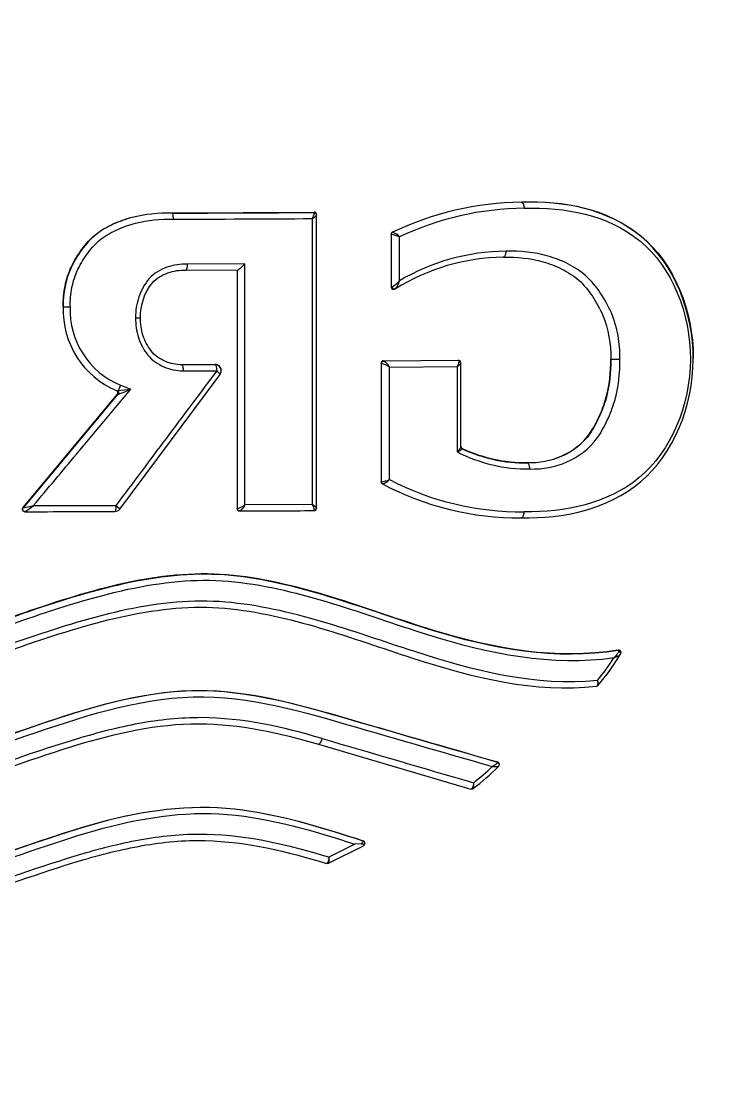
# Model space of a CAD drawing. Header units: centimetres. Extents: x -1797 to 2001, y -8788 to 1856.
# Drawn here: x -885.142 to -884.569, y -5473.964 to -5473.094 of the extents above; entities that cross this region are included whole.
import ezdxf

# ---------------------------------------------------------------- set-up
doc = ezdxf.new("R2010")
doc.units = ezdxf.units.CM
doc.header["$LTSCALE"] = 100
doc.header["$MEASUREMENT"] = 0
doc.linetypes.add('HIDDEN', pattern=[0.375, 0.25, -0.125])
doc.layers.add('HIDDEN -03', color=8, linetype='HIDDEN')
doc.layers.add('ID_Furniture-Fixed_01', color=141, linetype='Continuous')
doc.styles.add('ISO', font='isocp2.shx', dxfattribs={"width": 0.8})
doc.dimstyles.new('DIM DET', dxfattribs={"dimtxt": 0.05, "dimasz": 0.025, "dimexe": 0.025, "dimexo": 0.025, "dimgap": 0.025, "dimtad": 1, "dimzin": 0, "dimdsep": 46, "dimtxsty": 'ISO', "dimblk": 'ARCHTICK', "dimcen": 0.1, "dimdle": 0.025, "dimclrd": 15, "dimclre": 15, "dimclrt": 2, "dimadec": 0, "dimazin": 0, "dimtfac": 1, "dimtmove": 2, "dimatfit": 0, "dimldrblk": 'ARCHTICK', "dimfxl": 0.17, "dimtzin": 1, "dimarcsym": 0})

# ---------------------------------------------------------------- blocks, each defined once
blk = doc.blocks.new('_ARCHTICK')
at = {"color": 0, "linetype": 'ByBlock', "const_width": 0.15}
blk.add_lwpolyline([(-0.5, -0.5), (0.5, 0.5)], dxfattribs=at)

msp = doc.modelspace()

# ---------------------------------------------------------------- linework, layer by layer
at = {"layer": 'ID_Furniture-Fixed_01'}
for p, q in [((-884.73072, -5473.24348), (-884.73072, -5473.24319)), ((-884.73072, -5473.24348), (-884.73071, -5473.24348)), ((-884.73071, -5473.24348), (-884.73072, -5473.24348)), ((-885.0184, -5473.2522), (-884.90139, -5473.25163)), ((-885.0184, -5473.25247), (-885.0184, -5473.2522)), ((-885.0184, -5473.25247), (-885.0184, -5473.25247)), ((-885.0184, -5473.25247), (-885.0184, -5473.25247)), ((-884.90284, -5473.25691), (-884.90284, -5473.49235)), ((-884.90139, -5473.25163), (-884.90139, -5473.2519)), ((-884.90139, -5473.2519), (-884.90121, -5473.25215)), ((-884.89939, -5473.2539), (-884.89939, -5473.25361)), ((-884.89939, -5473.25405), (-884.89939, -5473.2539)), ((-884.89939, -5473.49519), (-884.89939, -5473.25405)), ((-884.8379, -5473.2698), (-884.8379, -5473.27004)), ((-884.8379, -5473.27004), (-884.83777, -5473.27002)), ((-884.8379, -5473.27004), (-884.8379, -5473.3134)), ((-884.83676, -5473.26824), (-884.83676, -5473.26798)), ((-884.83668, -5473.26821), (-884.83676, -5473.26824)), ((-884.83108, -5473.30807), (-884.83108, -5473.27194)), ((-885.00676, -5473.29934), (-884.9644, -5473.29915)), ((-884.95822, -5473.29412), (-885.00555, -5473.29433)), ((-884.96455, -5473.29913), (-884.96455, -5473.49565)), ((-884.95822, -5473.49264), (-884.95822, -5473.29412)), ((-884.83717, -5473.31315), (-884.8379, -5473.3134)), ((-885.1079, -5473.32962), (-885.1079, -5473.32937)), ((-885.01018, -5473.37713), (-884.98273, -5473.37701)), ((-885.01018, -5473.3774), (-885.01018, -5473.37713)), ((-884.98273, -5473.37728), (-885.01018, -5473.3774)), ((-885.01017, -5473.3774), (-885.01018, -5473.3774)), ((-885.01018, -5473.3774), (-885.01017, -5473.3774)), ((-884.98273, -5473.37701), (-884.98273, -5473.37728)), ((-884.84615, -5473.376), (-884.84615, -5473.37625)), ((-884.84615, -5473.37625), (-884.84615, -5473.47361)), ((-884.84615, -5473.37625), (-884.84578, -5473.37627)), ((-884.84415, -5473.37399), (-884.78262, -5473.37354)), ((-884.84415, -5473.37425), (-884.84415, -5473.37399)), ((-884.84393, -5473.37427), (-884.84415, -5473.37425)), ((-884.78262, -5473.37383), (-884.84393, -5473.37427)), ((-884.83935, -5473.37924), (-884.78362, -5473.37884)), ((-884.78362, -5473.37884), (-884.78362, -5473.44904)), ((-884.78262, -5473.37354), (-884.78262, -5473.37383)), ((-884.78062, -5473.37583), (-884.78062, -5473.37553)), ((-884.78062, -5473.37608), (-884.78062, -5473.37583)), ((-884.78062, -5473.44486), (-884.78062, -5473.37608)), ((-884.58923, -5473.37169), (-884.58923, -5473.37207)), ((-884.58923, -5473.37207), (-884.58923, -5473.37209)), ((-884.58923, -5473.37209), (-884.58923, -5473.3721)), ((-885.06135, -5473.49607), (-884.97872, -5473.38527)), ((-885.00916, -5473.38239), (-884.98149, -5473.38227)), ((-884.97773, -5473.38199), (-884.97773, -5473.38228)), ((-884.83935, -5473.4718), (-884.83935, -5473.37924)), ((-885.14091, -5473.49473), (-885.06324, -5473.40145)), ((-885.06324, -5473.40171), (-885.14091, -5473.49499)), ((-885.06324, -5473.40145), (-885.06324, -5473.40171)), ((-885.06324, -5473.40171), (-885.06324, -5473.40172)), ((-884.77961, -5473.44654), (-884.77948, -5473.44645)), ((-884.77948, -5473.44645), (-884.77948, -5473.44614)), ((-884.72589, -5473.4581), (-884.72589, -5473.45781)), ((-884.72587, -5473.45811), (-884.72589, -5473.4581)), ((-884.84607, -5473.47364), (-884.84615, -5473.47361)), ((-885.14138, -5473.49627), (-885.14138, -5473.49601)), ((-885.14091, -5473.49499), (-885.14091, -5473.49473)), ((-885.14089, -5473.49499), (-885.14091, -5473.49499)), ((-884.9644, -5473.49566), (-884.96455, -5473.49565)), ((-884.90284, -5473.49235), (-884.95822, -5473.49264)), ((-884.90119, -5473.49709), (-884.90139, -5473.49734)), ((-884.89939, -5473.49534), (-884.89939, -5473.49519)), ((-884.73072, -5473.50333), (-884.73071, -5473.50333)), ((-884.65105, -5473.61215), (-884.65105, -5473.61244)), ((-884.64874, -5473.6141), (-884.64874, -5473.61442)), ((-884.89783, -5473.68976), (-884.77225, -5473.72658)), ((-884.75045, -5473.70431), (-884.75045, -5473.70461)), ((-884.75045, -5473.70461), (-884.75036, -5473.70471)), ((-884.74901, -5473.70621), (-884.74901, -5473.70653)), ((-884.86087, -5473.76926), (-884.86087, -5473.76955)), ((-884.88946, -5473.78771), (-884.86062, -5473.77324)), ((-884.86767, -5473.77202), (-884.88911, -5473.78274)), ((-884.86248, -5473.77162), (-884.86767, -5473.77202)), ((-884.85951, -5473.77115), (-884.85951, -5473.77145)), ((-884.89078, -5473.78782), (-884.89105, -5473.78787))]:
    msp.add_line(p, q, dxfattribs=at)
for centre, radius, start, end in [((-884.72851, -5473.4923), 0.24883, 90.5086, 115.76607), ((-885.26911, -5409.26395), 63.98901, 270.224487, 270.3292564), ((-885.26927, -5408.65763), 64.60033, 270.2234285, 270.3250023), ((-884.91016, -5473.25174), 0.00896, 324.7758, 357.40294), ((-884.9075, -5473.24779), 0.01024, 297.0437, 322.30841), ((-884.90138, -5473.25361), 0.00199, 359.93147, 90.39372), ((-884.90139, -5473.2539), 0.002, 0, 90), ((-884.72632, -5473.49396), 0.24549, 90.50074, 115.26033), ((-884.83589, -5473.2698), 0.00202, 115.78242, 179.92414), ((-884.8359, -5473.27004), 0.002, 115.47043, 180), ((-884.84054, -5473.29228), 0.02243, 65.0534, 82.90547), ((-884.83953, -5473.27858), 0.01075, 38.14425, 74.61882), ((-884.74389, -5473.45898), 0.1702, 90.58292, 122.12685), ((-884.7419, -5473.45962), 0.17584, 90.53472, 120.47245), ((-884.84854, -5473.29333), 0.02285, 299.84385, 319.82715), ((-884.84543, -5473.30523), 0.01463, 318.90933, 348.81136), ((-884.83603, -5473.31347), 0.00186, 177.6633, 235.62608), ((-885.03572, -5473.33213), 0.07222, 178.00851, 246.94908), ((-885.035, -5473.33206), 0.06719, 177.90308, 247.57733), ((-884.98271, -5473.38199), 0.00498, 0.08644, 90.2384), ((-884.98273, -5473.38228), 0.005, 0.00782, 90), ((-884.84413, -5473.376), 0.00202, 90.46444, 179.93056), ((-884.84415, -5473.37625), 0.002, 90, 180), ((-884.85082, -5473.39559), 0.01997, 54.96336, 75.39769), ((-884.849, -5473.38353), 0.01056, 23.96248, 61.28542), ((-884.7826, -5473.37552), 0.00198, 359.91062, 90.52641), ((-884.78262, -5473.37583), 0.002, 0, 90), ((-884.98273, -5473.38228), 0.005, 323.29908, 0), ((-884.91349, -5473.01757), 0.40433, 248.66009, 249.94079), ((-885.0641, -5473.38903), 0.00956, 270.61661, 277.28033), ((-885.06477, -5473.40017), 0.002, 320.09078, 0.05735), ((-885.06477, -5473.40042), 0.002, 320.14323, 359.99583), ((-885.0646, -5473.40031), 0.0018, 5.10297, 29.29482), ((-885.12909, -5472.72409), 0.67766, 275.60613, 276.51739), ((-885.06463, -5473.40049), 0.00263, 338.86071, 48.87124), ((-885.06477, -5473.40042), 0.002, 359.99583, 7.94336), ((-885.1226, -5473.23885), 0.17346, 290.38821, 293.95314), ((-884.77864, -5473.44435), 0.00198, 179.90767, 244.84574), ((-884.77862, -5473.44464), 0.002, 180, 244.51059), ((-884.72705, -5473.33427), 0.12355, 244.89237, 270.54071), ((-884.72707, -5473.33453), 0.12358, 244.90681, 270.5478), ((-884.72483, -5473.33318), 0.12992, 243.09387, 270.47339), ((-884.84868, -5473.45099), 0.0228, 276.57607, 294.14111), ((-884.84763, -5473.46503), 0.01069, 283.97802, 320.72443), ((-884.73051, -5473.26186), 0.23648, 242.59548, 270.49618), ((-884.73267, -5473.26336), 0.23998, 242.07756, 270.46471), ((-885.13938, -5473.49601), 0.002, 140.08254, 180.00516), ((-885.13938, -5473.49627), 0.002, 140.1575, 180.0074), ((-885.13938, -5473.49627), 0.002, 180.0074, 201.93232), ((-885.17435, -5473.30813), 0.18983, 280.15215, 282.78819), ((-885.17058, -5473.44712), 0.05992, 301.39232, 309.66284), ((-885.28273, -5405.80097), 67.69745, 270.1213378, 270.1839789), ((-885.28306, -5405.14416), 68.34926, 270.1263518, 270.1832583), ((-885.06536, -5473.49308), 0.005, 270.1841, 323.27314), ((-884.97131, -5473.47369), 0.02303, 287.47099, 304.64442), ((-884.96253, -5473.49564), 0.00202, 221.90751, 268.06039), ((-884.96923, -5473.48765), 0.01209, 304.04306, 335.58975), ((-885.26627, -5410.07876), 63.41963, 270.2744734, 270.3296439), ((-884.90739, -5473.50138), 0.0101, 37.71859, 63.2607), ((-884.91009, -5473.49754), 0.00891, 2.84832, 35.5783), ((-884.90139, -5473.49534), 0.002, 270, 0), ((-884.65072, -5473.6141), 0.00198, 0.08432, 99.65188), ((-884.65074, -5473.61442), 0.002, 0.0105, 98.94354), ((-884.80334, -5473.5223), 0.17738, 319.64887, 327.20353), ((-884.80592, -5473.52257), 0.18234, 319.4328, 329.2256), ((-864.32764, -5403.51765), 73.1195, 253.6632912, 253.7650044), ((-884.87971, -5473.58093), 0.18183, 307.00061, 315.67826), ((-884.87768, -5473.58037), 0.17728, 307.31607, 313.95655), ((-884.75291, -5473.52041), 0.18759, 269.4745, 271.00509), ((-884.751, -5473.70622), 0.00199, 0.14982, 73.69568), ((-884.8615, -5473.77115), 0.002, 0.17519, 71.54069), ((-884.86151, -5473.77145), 0.002, 0.00083, 71.45657), ((-884.86151, -5473.77145), 0.002, 346.07199, 0.00083)]:
    msp.add_arc(centre, radius, start, end, dxfattribs=at)
at = {"layer": 'ID_Furniture-Fixed_01', "extrusion": (0, 0, -1)}
for centre, major_axis, ratio, start_param, end_param in [((-884.90139, -5473.25405), (0.002, 0), 0.954753, 4.804571, 6.283185), ((-884.83582, -5473.27002), (-0.00075, 0.00186), 0.969044, 5.084431, 6.219314), ((-884.83546, -5473.31315), (-0.00102, 0.00172), 0.814228, 3.116063, 5.163589), ((-885.1029, -5473.32963), (-0.005, 0.00001), 0.005308, 0.000028, 1.721845), ((-885.04925, -5473.33854), (0.005, 0.00001), 0.004257, 4.907815, 6.283162), ((-884.98273, -5473.38228), (-0.00002, 0.005), 0.248223, 0.018017, 1.570134), ((-884.84393, -5473.37627), (-0.00009, -0.002), 0.927078, 1.531426, 3.09502), ((-884.78262, -5473.37608), (0.002, 0), 0.92796, 4.867484, 6.283185), ((-884.652, -5473.37268), (0.005, -0.00001), 0.002307, 3.141565, 5.23132), ((-884.98273, -5473.38228), (-0.00401, 0.00299), 0.152789, 1.770065, 3.152171), ((-885.06155, -5473.39419), (-0.00187, -0.00464), 0.169944, 4.641895, 5.837775), ((-885.06477, -5473.40043), (-0.00129, -0.00153), 0.998611, 2.830478, 3.147387), ((-885.06477, -5473.40043), (-0.00129, -0.00153), 0.998611, 3.147387, 4.709911), ((-884.77862, -5473.44486), (0.002, 0), 0.967509, 2.088502, 3.141593), ((-884.8441, -5473.47364), (0.00107, 0.00169), 0.977594, 3.068498, 4.158213), ((-885.06536, -5473.49308), (-0.00002, 0.005), 0.181035, 1.569585, 3.159339), ((-885.06536, -5473.49308), (-0.00401, 0.00299), 0.110849, 1.715321, 3.152112), ((-884.96246, -5473.49567), (0.00014, 0.002), 0.968652, 3.071281, 4.646857), ((-884.90139, -5473.49519), (-0.002, 0), 0.954676, 3.141593, 4.609234), ((-884.65098, -5473.61484), (-0.00173, 0.001), 0.890001, 1.195064, 3.161264), ((-884.66892, -5473.63985), (-0.00148, 0.00134), 0.889642, 3.116619, 3.768957), ((-884.89639, -5473.68497), (0.00141, 0.0048), 0.304894, 1.479536, 3.159141), ((-884.75104, -5473.70657), (-0.00152, 0.0013), 0.985684, 1.222954, 3.214272), ((-884.77147, -5473.72454), (-0.00115, 0.00164), 0.899853, 3.109515, 3.947122), ((-884.89035, -5473.78592), (-0.00081, 0.00183), 0.941587, 3.095141, 3.812193)]:
    msp.add_ellipse(centre, major_axis=major_axis, ratio=ratio, start_param=start_param, end_param=end_param, dxfattribs=at)
at = {"layer": 'ID_Furniture-Fixed_01'}
for points, knots in [([(-884.73072, -5473.24319), (-884.69545, -5473.24201), (-884.66018, -5473.24843), (-884.60489, -5473.29378), (-884.58922, -5473.33262), (-884.58923, -5473.37174)], [0, 0, 0, 0, 0.501489, 0.501489, 1, 1, 1, 1]), ([(-884.73072, -5473.50333), (-884.69575, -5473.5039), (-884.65983, -5473.4964), (-884.60545, -5473.45095), (-884.58945, -5473.41176), (-884.58902, -5473.33396), (-884.6046, -5473.29456), (-884.65981, -5473.24887), (-884.69577, -5473.24233), (-884.73072, -5473.24348)], [0, 0, 0, 0, 0.25, 0.25, 0.5, 0.5, 0.75, 0.75, 1, 1, 1, 1]), ([(-884.73071, -5473.24348), (-884.73047, -5473.24349), (-884.73021, -5473.2436), (-884.72998, -5473.24379), (-884.72975, -5473.24398), (-884.72952, -5473.24427), (-884.72933, -5473.24463), (-884.72913, -5473.24498), (-884.72896, -5473.24542), (-884.72882, -5473.2459), (-884.72868, -5473.24639), (-884.72858, -5473.24695), (-884.72852, -5473.24752), (-884.72849, -5473.24783), (-884.72847, -5473.24815), (-884.72846, -5473.24847)], [0, 0, 0, 0, 0.217017, 0.217017, 0.217017, 0.434033, 0.434033, 0.434033, 0.651055, 0.651055, 0.651055, 0.876443, 0.876443, 0.876443, 1, 1, 1, 1]), ([(-884.72846, -5473.24847), (-884.69442, -5473.24735), (-884.65999, -5473.25351), (-884.60659, -5473.2969), (-884.59132, -5473.33517), (-884.59178, -5473.41065), (-884.60748, -5473.44865), (-884.66008, -5473.49179), (-884.69453, -5473.49887), (-884.72846, -5473.49833)], [0, 0, 0, 0, 0.25, 0.25, 0.5, 0.5, 0.75, 0.75, 1, 1, 1, 1]), ([(-885.1079, -5473.32937), (-885.10789, -5473.32369), (-885.10743, -5473.31808), (-885.10528, -5473.30706), (-885.10352, -5473.30157), (-885.09874, -5473.29141), (-885.09572, -5473.2867), (-885.08911, -5473.2776), (-885.08538, -5473.27338), (-885.07672, -5473.26645), (-885.07178, -5473.26365), (-885.06172, -5473.25906), (-885.05651, -5473.25725), (-885.04044, -5473.25305), (-885.02942, -5473.25199), (-885.0184, -5473.2522)], [0, 0, 0, 0, 0.125, 0.125, 0.25, 0.25, 0.375, 0.375, 0.5, 0.5, 0.625, 0.625, 0.75, 0.75, 1, 1, 1, 1]), ([(-885.0184, -5473.25247), (-885.02936, -5473.25226), (-885.04043, -5473.25331), (-885.05654, -5473.25752), (-885.06175, -5473.25933), (-885.07181, -5473.26393), (-885.07675, -5473.26674), (-885.08542, -5473.27367), (-885.08913, -5473.27789), (-885.09574, -5473.28698), (-885.09875, -5473.29169), (-885.10591, -5473.3069), (-885.10788, -5473.31841), (-885.1079, -5473.32962)], [0, 0, 0, 0, 0.25, 0.25, 0.375, 0.375, 0.5, 0.5, 0.625, 0.625, 0.75, 0.75, 1, 1, 1, 1]), ([(-885.0184, -5473.25247), (-885.01827, -5473.25248), (-885.01815, -5473.25259), (-885.01804, -5473.25279), (-885.01793, -5473.25298), (-885.01782, -5473.25327), (-885.01773, -5473.25363), (-885.01764, -5473.25399), (-885.01756, -5473.25443), (-885.0175, -5473.25491), (-885.01744, -5473.2554), (-885.0174, -5473.25595), (-885.01738, -5473.25652), (-885.01736, -5473.25683), (-885.01736, -5473.25714), (-885.01736, -5473.25746)], [0, 0, 0, 0, 0.217965, 0.217965, 0.217965, 0.43593, 0.43593, 0.43593, 0.653902, 0.653902, 0.653902, 0.876946, 0.876946, 0.876946, 1, 1, 1, 1]), ([(-885.10215, -5473.3296), (-885.10214, -5473.32425), (-885.10171, -5473.31895), (-885.09966, -5473.30854), (-885.09799, -5473.30337), (-885.09343, -5473.29384), (-885.09055, -5473.28941), (-885.08427, -5473.28086), (-885.08075, -5473.27692), (-885.07248, -5473.2705), (-885.06778, -5473.26793), (-885.05826, -5473.26371), (-885.05333, -5473.26205), (-885.0381, -5473.25821), (-885.02776, -5473.25726), (-885.01736, -5473.25746)], [0, 0, 0, 0, 0.125, 0.125, 0.25, 0.25, 0.375, 0.375, 0.5, 0.5, 0.625, 0.625, 0.75, 0.75, 1, 1, 1, 1]), ([(-884.74354, -5473.28379), (-884.74354, -5473.2841), (-884.74355, -5473.28442), (-884.74357, -5473.28473), (-884.74361, -5473.28534), (-884.7437, -5473.28594), (-884.74383, -5473.28647), (-884.74395, -5473.28694), (-884.74411, -5473.28737), (-884.74429, -5473.28771), (-884.74447, -5473.28806), (-884.74468, -5473.28834), (-884.74491, -5473.28852), (-884.74513, -5473.2887), (-884.74537, -5473.2888), (-884.74561, -5473.28879)], [0, 0, 0, 0, 0.121109, 0.121109, 0.121109, 0.358901, 0.358901, 0.358901, 0.572605, 0.572605, 0.572605, 0.786302, 0.786302, 0.786302, 1, 1, 1, 1]), ([(-884.74561, -5473.28879), (-884.73445, -5473.28841), (-884.72343, -5473.2895), (-884.70749, -5473.294), (-884.70235, -5473.29595), (-884.69247, -5473.30091), (-884.68764, -5473.30392), (-884.67919, -5473.31139), (-884.67554, -5473.31596), (-884.66902, -5473.32587), (-884.66604, -5473.33102), (-884.65896, -5473.34771), (-884.65702, -5473.36032), (-884.657, -5473.37268)], [0, 0, 0, 0, 0.25, 0.25, 0.375, 0.375, 0.5, 0.5, 0.625, 0.625, 0.75, 0.75, 1, 1, 1, 1]), ([(-884.64952, -5473.37268), (-884.64953, -5473.36609), (-884.65002, -5473.35957), (-884.65228, -5473.34682), (-884.65412, -5473.34049), (-884.65911, -5473.32877), (-884.66225, -5473.32334), (-884.66916, -5473.3129), (-884.67304, -5473.30806), (-884.68203, -5473.30008), (-884.68715, -5473.29683), (-884.69764, -5473.29152), (-884.7031, -5473.28942), (-884.72001, -5473.28458), (-884.73172, -5473.28339), (-884.74354, -5473.28379)], [0, 0, 0, 0, 0.125, 0.125, 0.25, 0.25, 0.375, 0.375, 0.5, 0.5, 0.625, 0.625, 0.75, 0.75, 1, 1, 1, 1]), ([(-885.00555, -5473.29433), (-885.01132, -5473.2942), (-885.01709, -5473.29501), (-885.0279, -5473.29889), (-885.03308, -5473.30194), (-885.03892, -5473.30849), (-885.04048, -5473.31093), (-885.04335, -5473.31597), (-885.04463, -5473.31863), (-885.04754, -5473.3269), (-885.04827, -5473.33264), (-885.04828, -5473.33852)], [0, 0, 0, 0, 0.25, 0.25, 0.5, 0.5, 0.625, 0.625, 0.75, 0.75, 1, 1, 1, 1]), ([(-885.04425, -5473.33853), (-885.04424, -5473.32828), (-885.04122, -5473.31771), (-885.0311, -5473.30598), (-885.0265, -5473.3033), (-885.01695, -5473.29991), (-885.01173, -5473.29922), (-885.00676, -5473.29934)], [0, 0, 0, 0, 0.5, 0.5, 0.75, 0.75, 1, 1, 1, 1]), ([(-885.00676, -5473.29934), (-885.00663, -5473.29935), (-885.0065, -5473.29926), (-885.00638, -5473.29908), (-885.00626, -5473.29891), (-885.00614, -5473.29864), (-885.00603, -5473.29829), (-885.00593, -5473.29795), (-885.00583, -5473.29753), (-885.00576, -5473.29706), (-885.00569, -5473.29659), (-885.00563, -5473.29606), (-885.0056, -5473.29552), (-885.00559, -5473.29542), (-885.00558, -5473.29531), (-885.00558, -5473.29521), (-885.00556, -5473.29492), (-885.00555, -5473.29462), (-885.00555, -5473.29433)], [0, 0, 0, 0, 0.212212, 0.212212, 0.212212, 0.424423, 0.424423, 0.424423, 0.636643, 0.636643, 0.636643, 0.848881, 0.848881, 0.848881, 0.888389, 0.888389, 0.888389, 1, 1, 1, 1]), ([(-884.9644, -5473.29915), (-884.96429, -5473.29916), (-884.96412, -5473.2991), (-884.96391, -5473.299), (-884.9637, -5473.2989), (-884.96345, -5473.29874), (-884.96318, -5473.29855), (-884.9628, -5473.29829), (-884.96237, -5473.29796), (-884.96194, -5473.29761), (-884.96134, -5473.29711), (-884.96071, -5473.29655), (-884.96009, -5473.29597), (-884.95949, -5473.2954), (-884.95888, -5473.29481), (-884.95832, -5473.29422), (-884.95828, -5473.29419), (-884.95825, -5473.29415), (-884.95822, -5473.29412)], [0, 0, 0, 0, 0.136655, 0.136655, 0.136655, 0.27226, 0.27226, 0.27226, 0.461848, 0.461848, 0.461848, 0.726052, 0.726052, 0.726052, 0.985287, 0.985287, 0.985287, 1, 1, 1, 1]), ([(-884.83443, -5473.31486), (-884.83451, -5473.31491), (-884.83469, -5473.31502), (-884.83484, -5473.3151), (-884.83497, -5473.31517), (-884.83511, -5473.31524), (-884.83536, -5473.31533), (-884.83579, -5473.31542), (-884.83638, -5473.31537), (-884.83688, -5473.3152), (-884.83706, -5473.31502), (-884.83708, -5473.315)], [0, 0, 0, 0, 0.126728, 0.302766, 0.372262, 0.418653, 0.483819, 0.603631, 0.774763, 0.983033, 1, 1, 1, 1]), ([(-885.04828, -5473.33852), (-885.04827, -5473.34408), (-885.04761, -5473.34957), (-885.04416, -5473.36005), (-885.04154, -5473.36499), (-885.03471, -5473.37358), (-885.03002, -5473.3768), (-885.01996, -5473.38109), (-885.01461, -5473.38217), (-885.00916, -5473.38239)], [0, 0, 0, 0, 0.25, 0.25, 0.5, 0.5, 0.75, 0.75, 1, 1, 1, 1]), ([(-885.01018, -5473.3774), (-885.01497, -5473.3772), (-885.01967, -5473.37625), (-885.02852, -5473.37246), (-885.03264, -5473.3696), (-885.03849, -5473.3619), (-885.04078, -5473.3575), (-885.0437, -5473.34823), (-885.04425, -5473.34348), (-885.04425, -5473.33853)], [0, 0, 0, 0, 0.25, 0.25, 0.5, 0.5, 0.75, 0.75, 1, 1, 1, 1]), ([(-885.01017, -5473.3774), (-885.01005, -5473.37741), (-885.00992, -5473.37753), (-885.00981, -5473.37772), (-885.00969, -5473.37792), (-885.00959, -5473.37822), (-885.0095, -5473.37858), (-885.00941, -5473.37894), (-885.00933, -5473.37938), (-885.00927, -5473.37986), (-885.00922, -5473.38034), (-885.00918, -5473.38088), (-885.00917, -5473.38143), (-885.00916, -5473.38152), (-885.00916, -5473.38162), (-885.00916, -5473.38171), (-885.00916, -5473.38193), (-885.00916, -5473.38216), (-885.00916, -5473.38239)], [0, 0, 0, 0, 0.218736, 0.218736, 0.218736, 0.43747, 0.43747, 0.43747, 0.65623, 0.65623, 0.65623, 0.87504, 0.87504, 0.87504, 0.911476, 0.911476, 0.911476, 1, 1, 1, 1]), ([(-884.78231, -5473.37425), (-884.78223, -5473.37447), (-884.78221, -5473.37478), (-884.78225, -5473.37514), (-884.78229, -5473.37557), (-884.78243, -5473.37609), (-884.78262, -5473.37664), (-884.78276, -5473.37704), (-884.78293, -5473.37746), (-884.78313, -5473.37789), (-884.78322, -5473.37806), (-884.7833, -5473.37824), (-884.78339, -5473.37841), (-884.78344, -5473.37851), (-884.7835, -5473.37862), (-884.78355, -5473.37872), (-884.78357, -5473.37876), (-884.7836, -5473.3788), (-884.78362, -5473.37884)], [0, 0, 0, 0, 0.268142, 0.268142, 0.268142, 0.593028, 0.593028, 0.593028, 0.82822, 0.82822, 0.82822, 0.921803, 0.921803, 0.921803, 0.977789, 0.977789, 0.977789, 1, 1, 1, 1]), ([(-884.78362, -5473.37884), (-884.78358, -5473.37882), (-884.78354, -5473.37879), (-884.78351, -5473.37877), (-884.78341, -5473.37871), (-884.78332, -5473.37864), (-884.78323, -5473.37858), (-884.78308, -5473.37848), (-884.78293, -5473.37837), (-884.78278, -5473.37827), (-884.78243, -5473.37801), (-884.7821, -5473.37776), (-884.78181, -5473.37752), (-884.78141, -5473.37719), (-884.78109, -5473.37688), (-884.78088, -5473.37662), (-884.78071, -5473.3764), (-884.78062, -5473.37622), (-884.78062, -5473.37608)], [0, 0, 0, 0, 0.022221, 0.022221, 0.022221, 0.078315, 0.078315, 0.078315, 0.171963, 0.171963, 0.171963, 0.406946, 0.406946, 0.406946, 0.731842, 0.731842, 0.731842, 1, 1, 1, 1]), ([(-884.72589, -5473.45781), (-884.71607, -5473.45805), (-884.70635, -5473.45634), (-884.68844, -5473.44835), (-884.68015, -5473.4422), (-884.67128, -5473.42938), (-884.66885, -5473.42461), (-884.66441, -5473.41502), (-884.66251, -5473.41007), (-884.65813, -5473.39452), (-884.65701, -5473.38344), (-884.657, -5473.37243)], [0, 0, 0, 0, 0.25, 0.25, 0.5, 0.5, 0.625, 0.625, 0.75, 0.75, 1, 1, 1, 1]), ([(-884.657, -5473.37268), (-884.65701, -5473.38354), (-884.65808, -5473.39451), (-884.66244, -5473.41014), (-884.6644, -5473.41525), (-884.66889, -5473.42495), (-884.6713, -5473.42969), (-884.68032, -5473.44266), (-884.68857, -5473.44869), (-884.70632, -5473.4566), (-884.71606, -5473.45834), (-884.72587, -5473.45811)], [0, 0, 0, 0, 0.25, 0.25, 0.375, 0.375, 0.5, 0.5, 0.75, 0.75, 1, 1, 1, 1]), ([(-884.72375, -5473.4631), (-884.71324, -5473.46334), (-884.70277, -5473.46148), (-884.68367, -5473.45305), (-884.67479, -5473.44662), (-884.66498, -5473.43297), (-884.66237, -5473.42796), (-884.65755, -5473.41771), (-884.65544, -5473.41232), (-884.65071, -5473.39578), (-884.64953, -5473.38435), (-884.64952, -5473.37268)], [0, 0, 0, 0, 0.25, 0.25, 0.5, 0.5, 0.625, 0.625, 0.75, 0.75, 1, 1, 1, 1]), ([(-884.98149, -5473.38227), (-884.99527, -5473.40069), (-885.00908, -5473.41914), (-885.02291, -5473.43761), (-885.03674, -5473.45607), (-885.05059, -5473.47456), (-885.06445, -5473.49307)], [0, 0, 0, 0, 0.500114, 0.500114, 0.500114, 1, 1, 1, 1]), ([(-885.13233, -5473.49325), (-885.12049, -5473.4791), (-885.10866, -5473.46495), (-885.09685, -5473.45082), (-885.08194, -5473.43298), (-885.06704, -5473.41516), (-885.05218, -5473.39737)], [0, 0, 0, 0, 0.442074, 0.442074, 0.442074, 1, 1, 1, 1]), ([(-885.06324, -5473.40172), (-885.06324, -5473.40174), (-885.06318, -5473.40174), (-885.06308, -5473.40172), (-885.06305, -5473.40171), (-885.06302, -5473.40171), (-885.06298, -5473.4017), (-885.06281, -5473.40165), (-885.06256, -5473.40158), (-885.06229, -5473.40148), (-885.06225, -5473.40147), (-885.06221, -5473.40146), (-885.06217, -5473.40144)], [0, 0, 0, 0, 0.349641, 0.349641, 0.349641, 0.456142, 0.456142, 0.456142, 0.932489, 0.932489, 0.932489, 1, 1, 1, 1]), ([(-884.78062, -5473.44486), (-884.78062, -5473.44507), (-884.78072, -5473.44536), (-884.78089, -5473.44568), (-884.78107, -5473.44602), (-884.78132, -5473.4464), (-884.78162, -5473.44679), (-884.78197, -5473.44725), (-884.78239, -5473.44775), (-884.78285, -5473.44824), (-884.78306, -5473.44847), (-884.78328, -5473.44869), (-884.7835, -5473.44892), (-884.78354, -5473.44896), (-884.78358, -5473.449), (-884.78362, -5473.44904)], [0, 0, 0, 0, 0.258661, 0.258661, 0.258661, 0.525259, 0.525259, 0.525259, 0.835615, 0.835615, 0.835615, 0.975933, 0.975933, 0.975933, 1, 1, 1, 1]), ([(-884.78362, -5473.44904), (-884.78357, -5473.44901), (-884.78352, -5473.44899), (-884.78347, -5473.44897), (-884.78319, -5473.44883), (-884.78292, -5473.4487), (-884.78266, -5473.44856), (-884.78208, -5473.44826), (-884.78154, -5473.44797), (-884.78108, -5473.44769), (-884.78069, -5473.44746), (-884.78035, -5473.44723), (-884.78009, -5473.44703), (-884.77984, -5473.44684), (-884.77966, -5473.44667), (-884.77961, -5473.44654)], [0, 0, 0, 0, 0.024074, 0.024074, 0.024074, 0.164247, 0.164247, 0.164247, 0.474358, 0.474358, 0.474358, 0.740794, 0.740794, 0.740794, 1, 1, 1, 1]), ([(-884.72375, -5473.4631), (-884.72375, -5473.46282), (-884.72376, -5473.46253), (-884.72378, -5473.46226), (-884.72382, -5473.46167), (-884.72391, -5473.46109), (-884.72404, -5473.46058), (-884.72416, -5473.4601), (-884.72432, -5473.45966), (-884.72451, -5473.45929), (-884.7247, -5473.45893), (-884.72491, -5473.45864), (-884.72514, -5473.45844), (-884.72538, -5473.45824), (-884.72562, -5473.45812), (-884.72587, -5473.45811)], [0, 0, 0, 0, 0.109785, 0.109785, 0.109785, 0.342907, 0.342907, 0.342907, 0.561946, 0.561946, 0.561946, 0.780972, 0.780972, 0.780972, 1, 1, 1, 1]), ([(-884.84512, -5473.47537), (-884.84517, -5473.47534), (-884.84524, -5473.47529), (-884.84547, -5473.47511), (-884.84576, -5473.47482), (-884.84599, -5473.47448), (-884.84603, -5473.47424), (-884.84604, -5473.4742)], [0, 0, 0, 0, 0.252354, 0.360922, 0.57473, 0.933525, 1, 1, 1, 1]), ([(-885.13966, -5473.49825), (-885.13973, -5473.49824), (-885.13992, -5473.49821), (-885.14035, -5473.49805), (-885.14083, -5473.49769), (-885.14116, -5473.49728), (-885.14122, -5473.49703), (-885.14122, -5473.49701)], [0, 0, 0, 0, 0.106202, 0.318993, 0.617911, 0.975767, 1, 1, 1, 1]), ([(-884.96404, -5473.49699), (-884.96404, -5473.49698), (-884.96422, -5473.49684), (-884.96443, -5473.49638), (-884.96459, -5473.49589), (-884.96455, -5473.49566), (-884.96455, -5473.49565)], [0, 0, 0, 0, 0.011217, 0.496318, 0.98948, 1, 1, 1, 1]), ([(-884.73071, -5473.50333), (-884.73047, -5473.50334), (-884.73022, -5473.50325), (-884.72998, -5473.50308), (-884.72975, -5473.5029), (-884.72952, -5473.50263), (-884.72933, -5473.50229), (-884.72913, -5473.50194), (-884.72896, -5473.50152), (-884.72882, -5473.50105), (-884.72869, -5473.50058), (-884.72859, -5473.50005), (-884.72853, -5473.49951), (-884.72852, -5473.49943), (-884.72851, -5473.49935), (-884.72851, -5473.49928), (-884.72848, -5473.49896), (-884.72846, -5473.49864), (-884.72846, -5473.49833)], [0, 0, 0, 0, 0.212405, 0.212405, 0.212405, 0.424809, 0.424809, 0.424809, 0.637219, 0.637219, 0.637219, 0.849641, 0.849641, 0.849641, 0.879092, 0.879092, 0.879092, 1, 1, 1, 1]), ([(-884.65105, -5473.61215), (-884.70093, -5473.6205), (-884.75238, -5473.61163), (-884.85538, -5473.57982), (-884.9067, -5473.55838), (-885.01883, -5473.54418), (-885.0749, -5473.5595), (-885.18426, -5473.59642), (-885.24023, -5473.61826), (-885.35562, -5473.61895), (-885.41096, -5473.59762), (-885.49294, -5473.56981), (-885.52025, -5473.56096), (-885.57615, -5473.54955), (-885.60567, -5473.54765), (-885.6901, -5473.55776), (-885.74181, -5473.57933), (-885.84537, -5473.61146), (-885.89741, -5473.62056), (-885.94752, -5473.61216)], [0, 0, 0, 0, 0.125, 0.125, 0.25, 0.25, 0.375, 0.375, 0.5, 0.5, 0.625, 0.625, 0.6875, 0.6875, 0.75, 0.75, 0.875, 0.875, 1, 1, 1, 1]), ([(-884.65105, -5473.61244), (-884.7019, -5473.62096), (-884.75458, -5473.61137), (-884.85725, -5473.57941), (-884.90963, -5473.55793), (-885.0197, -5473.54471), (-885.07627, -5473.56019), (-885.18521, -5473.59703), (-885.24095, -5473.6188), (-885.35703, -5473.61895), (-885.41245, -5473.59733), (-885.49473, -5473.56949), (-885.52215, -5473.56067), (-885.57842, -5473.54953), (-885.60808, -5473.54801), (-885.69181, -5473.55869), (-885.74326, -5473.58014), (-885.84624, -5473.61196), (-885.89781, -5473.62079), (-885.94752, -5473.61246)], [0, 0, 0, 0, 0.125, 0.125, 0.25, 0.25, 0.375, 0.375, 0.5, 0.5, 0.625, 0.625, 0.6875, 0.6875, 0.75, 0.75, 0.875, 0.875, 1, 1, 1, 1]), ([(-885.94436, -5473.61839), (-885.89445, -5473.62566), (-885.84351, -5473.61586), (-885.74099, -5473.58397), (-885.68978, -5473.5628), (-885.6064, -5473.55293), (-885.57696, -5473.55487), (-885.52115, -5473.5664), (-885.4939, -5473.57525), (-885.4121, -5473.60294), (-885.35689, -5473.62389), (-885.24151, -5473.62384), (-885.18594, -5473.60277), (-885.07761, -5473.56613), (-885.02149, -5473.54997), (-884.91207, -5473.56194), (-884.85989, -5473.5831), (-884.75764, -5473.61517), (-884.7053, -5473.62582), (-884.65423, -5473.61838)], [0, 0, 0, 0, 0.125, 0.125, 0.25, 0.25, 0.3125, 0.3125, 0.375, 0.375, 0.5, 0.5, 0.625, 0.625, 0.75, 0.75, 0.875, 0.875, 1, 1, 1, 1]), ([(-884.66816, -5473.63715), (-884.71844, -5473.64253), (-884.76921, -5473.62942), (-884.86935, -5473.59701), (-884.92067, -5473.57725), (-885.02789, -5473.5681), (-885.08313, -5473.58409), (-885.1892, -5473.61992), (-885.24214, -5473.64064), (-885.29927, -5473.64117)], [0, 0, 0, 0, 0.25, 0.25, 0.5, 0.5, 0.75, 0.75, 1, 1, 1, 1]), ([(-885.29929, -5473.64617), (-885.24336, -5473.64568), (-885.1893, -5473.62514), (-885.0834, -5473.58916), (-885.02825, -5473.57295), (-884.92135, -5473.58259), (-884.87025, -5473.60262), (-884.77021, -5473.63494), (-884.71925, -5473.64763), (-884.66888, -5473.642)], [0, 0, 0, 0, 0.25, 0.25, 0.5, 0.5, 0.75, 0.75, 1, 1, 1, 1]), ([(-884.65079, -5473.61304), (-884.65078, -5473.61332), (-884.65088, -5473.61368), (-884.65105, -5473.61407), (-884.65139, -5473.61482), (-884.65197, -5473.61568), (-884.65264, -5473.61655), (-884.65293, -5473.61692), (-884.65325, -5473.61729), (-884.65358, -5473.61767), (-884.6537, -5473.61781), (-884.65383, -5473.61795), (-884.65396, -5473.61809), (-884.65402, -5473.61815), (-884.65407, -5473.61821), (-884.65413, -5473.61828), (-884.65417, -5473.61831), (-884.6542, -5473.61835), (-884.65423, -5473.61838)], [0, 0, 0, 0, 0.231008, 0.231008, 0.231008, 0.68435, 0.68435, 0.68435, 0.877861, 0.877861, 0.877861, 0.949499, 0.949499, 0.949499, 0.982084, 0.982084, 0.982084, 1, 1, 1, 1]), ([(-884.65423, -5473.61838), (-884.65419, -5473.61836), (-884.65415, -5473.61835), (-884.65411, -5473.61833), (-884.65402, -5473.6183), (-884.65394, -5473.61827), (-884.65386, -5473.61824), (-884.65369, -5473.61817), (-884.65352, -5473.61811), (-884.65336, -5473.61804), (-884.65293, -5473.61787), (-884.65252, -5473.6177), (-884.65213, -5473.61753), (-884.65121, -5473.61713), (-884.65038, -5473.61672), (-884.64983, -5473.61636), (-884.64955, -5473.61618), (-884.64933, -5473.616), (-884.64926, -5473.61587)], [0, 0, 0, 0, 0.017853, 0.017853, 0.017853, 0.052489, 0.052489, 0.052489, 0.125575, 0.125575, 0.125575, 0.314933, 0.314933, 0.314933, 0.768687, 0.768687, 0.768687, 1, 1, 1, 1]), ([(-884.66816, -5473.63715), (-884.66814, -5473.6372), (-884.66813, -5473.63725), (-884.66812, -5473.6373), (-884.66804, -5473.6376), (-884.66797, -5473.6379), (-884.66792, -5473.63819), (-884.66783, -5473.63872), (-884.66778, -5473.63923), (-884.66779, -5473.6397), (-884.6678, -5473.64014), (-884.66786, -5473.64055), (-884.66796, -5473.64089), (-884.66807, -5473.64124), (-884.66823, -5473.64152), (-884.66842, -5473.64171)], [0, 0, 0, 0, 0.026445, 0.026445, 0.026445, 0.179256, 0.179256, 0.179256, 0.457494, 0.457494, 0.457494, 0.726681, 0.726681, 0.726681, 1, 1, 1, 1]), ([(-884.66741, -5473.64116), (-884.66726, -5473.64099), (-884.66716, -5473.64074), (-884.66713, -5473.64044), (-884.6671, -5473.64014), (-884.66713, -5473.63978), (-884.66722, -5473.63938), (-884.66732, -5473.63898), (-884.66747, -5473.63853), (-884.66768, -5473.63806), (-884.6678, -5473.63781), (-884.66793, -5473.63755), (-884.66808, -5473.63728), (-884.66811, -5473.63724), (-884.66813, -5473.63719), (-884.66816, -5473.63715)], [0, 0, 0, 0, 0.273317, 0.273317, 0.273317, 0.542511, 0.542511, 0.542511, 0.820751, 0.820751, 0.820751, 0.973547, 0.973547, 0.973547, 1, 1, 1, 1]), ([(-885.84813, -5473.70432), (-885.80531, -5473.69197), (-885.76145, -5473.67926), (-885.67225, -5473.6533), (-885.62472, -5473.64166), (-885.53089, -5473.65168), (-885.48573, -5473.66835), (-885.3944, -5473.69941), (-885.34696, -5473.71478), (-885.20264, -5473.71452), (-885.11527, -5473.65644), (-884.97204, -5473.64166), (-884.92587, -5473.65344), (-884.83684, -5473.67933), (-884.79321, -5473.69197), (-884.75045, -5473.70431)], [0, 0, 0, 0, 0.125, 0.125, 0.25, 0.25, 0.375, 0.375, 0.5, 0.5, 0.75, 0.75, 0.875, 0.875, 1, 1, 1, 1]), ([(-884.75045, -5473.70461), (-884.79262, -5473.69243), (-884.8357, -5473.67995), (-884.92332, -5473.65447), (-884.96831, -5473.64223), (-885.06402, -5473.65078), (-885.10942, -5473.66743), (-885.20133, -5473.69877), (-885.24882, -5473.71454), (-885.34591, -5473.71536), (-885.3934, -5473.7), (-885.48545, -5473.66871), (-885.53099, -5473.65179), (-885.62626, -5473.64191), (-885.67267, -5473.65371), (-885.76172, -5473.67962), (-885.80537, -5473.69228), (-885.84813, -5473.70463)], [0, 0, 0, 0, 0.125, 0.125, 0.25, 0.25, 0.375, 0.375, 0.5, 0.5, 0.625, 0.625, 0.75, 0.75, 0.875, 0.875, 1, 1, 1, 1]), ([(-885.84393, -5473.70801), (-885.80144, -5473.69578), (-885.75808, -5473.68325), (-885.66966, -5473.65762), (-885.62341, -5473.6467), (-885.48214, -5473.66333), (-885.39367, -5473.72073), (-885.24925, -5473.71954), (-885.20206, -5473.70436), (-885.11084, -5473.67347), (-885.06583, -5473.65678), (-884.97128, -5473.64693), (-884.92631, -5473.65837), (-884.83932, -5473.68358), (-884.79654, -5473.69593), (-884.75463, -5473.70799)], [0, 0, 0, 0, 0.125, 0.125, 0.25, 0.25, 0.5, 0.5, 0.625, 0.625, 0.75, 0.75, 0.875, 0.875, 1, 1, 1, 1]), ([(-884.66748, -5473.64123), (-884.66753, -5473.64128), (-884.66759, -5473.64135), (-884.66766, -5473.64142), (-884.66776, -5473.64152), (-884.66796, -5473.64168), (-884.66831, -5473.64187), (-884.66865, -5473.64201), (-884.66885, -5473.64199), (-884.66887, -5473.64199)], [0, 0, 0, 0, 0.194205, 0.293168, 0.3684, 0.483135, 0.682733, 0.978803, 1, 1, 1, 1]), ([(-885.29929, -5473.74225), (-885.22959, -5473.74164), (-885.16337, -5473.71053), (-885.06421, -5473.68053), (-885.03036, -5473.67277), (-884.96235, -5473.67289), (-884.92965, -5473.6804), (-884.89783, -5473.68976)], [0, 0, 0, 0, 0.5, 0.5, 0.75, 0.75, 1, 1, 1, 1]), ([(-884.89481, -5473.68496), (-884.92704, -5473.67552), (-884.95991, -5473.66803), (-885.01133, -5473.66773), (-885.02871, -5473.6696), (-885.0626, -5473.67583), (-885.07934, -5473.68019), (-885.12935, -5473.69511), (-885.16238, -5473.70757), (-885.22954, -5473.72837), (-885.26355, -5473.73692), (-885.29927, -5473.73725)], [0, 0, 0, 0, 0.25, 0.25, 0.375, 0.375, 0.5, 0.5, 0.75, 0.75, 1, 1, 1, 1]), ([(-884.75036, -5473.70471), (-884.75033, -5473.70481), (-884.7504, -5473.70496), (-884.75053, -5473.70513), (-884.75073, -5473.70538), (-884.75107, -5473.70568), (-884.75148, -5473.70599), (-884.75203, -5473.70641), (-884.75273, -5473.70687), (-884.75349, -5473.70733), (-884.7537, -5473.70746), (-884.75392, -5473.70759), (-884.75414, -5473.70772), (-884.75426, -5473.70779), (-884.75439, -5473.70786), (-884.75451, -5473.70792), (-884.75455, -5473.70795), (-884.75459, -5473.70797), (-884.75463, -5473.70799)], [0, 0, 0, 0, 0.188886, 0.188886, 0.188886, 0.459997, 0.459997, 0.459997, 0.827106, 0.827106, 0.827106, 0.92799, 0.92799, 0.92799, 0.982335, 0.982335, 0.982335, 1, 1, 1, 1]), ([(-884.77031, -5473.72617), (-884.77037, -5473.72621), (-884.77047, -5473.72628), (-884.77057, -5473.72635), (-884.77073, -5473.72644), (-884.77099, -5473.72656), (-884.7714, -5473.72667), (-884.77187, -5473.7267), (-884.77213, -5473.7266), (-884.77222, -5473.72656)], [0, 0, 0, 0, 0.166159, 0.310729, 0.383341, 0.481154, 0.649589, 0.898929, 1, 1, 1, 1]), ([(-884.77021, -5473.72136), (-884.77021, -5473.72142), (-884.77021, -5473.72147), (-884.77021, -5473.72152), (-884.77021, -5473.72211), (-884.77025, -5473.72272), (-884.77033, -5473.72327), (-884.77041, -5473.72379), (-884.77052, -5473.72428), (-884.77066, -5473.72471), (-884.77079, -5473.72512), (-884.77095, -5473.72549), (-884.77113, -5473.72577), (-884.77132, -5473.72607), (-884.77152, -5473.72629), (-884.77174, -5473.72642)], [0, 0, 0, 0, 0.022583, 0.022583, 0.022583, 0.285512, 0.285512, 0.285512, 0.528617, 0.528617, 0.528617, 0.761826, 0.761826, 0.761826, 1, 1, 1, 1]), ([(-884.77027, -5473.72614), (-884.7701, -5473.72602), (-884.76996, -5473.72581), (-884.76986, -5473.72553), (-884.76976, -5473.72526), (-884.7697, -5473.72491), (-884.76969, -5473.72452), (-884.76967, -5473.72412), (-884.76971, -5473.72365), (-884.76978, -5473.72317), (-884.76986, -5473.72264), (-884.76999, -5473.72207), (-884.77017, -5473.72151), (-884.77018, -5473.72146), (-884.7702, -5473.72141), (-884.77021, -5473.72136)], [0, 0, 0, 0, 0.238157, 0.238157, 0.238157, 0.47138, 0.47138, 0.47138, 0.714505, 0.714505, 0.714505, 0.977417, 0.977417, 0.977417, 1, 1, 1, 1]), ([(-885.7377, -5473.76926), (-885.70307, -5473.75786), (-885.66789, -5473.74688), (-885.59367, -5473.7388), (-885.55597, -5473.74436), (-885.48342, -5473.76421), (-885.44762, -5473.77793), (-885.37485, -5473.80109), (-885.33671, -5473.81086), (-885.22289, -5473.81061), (-885.1512, -5473.774), (-885.04176, -5473.7442), (-885.00331, -5473.73887), (-884.93047, -5473.74703), (-884.89531, -5473.75793), (-884.86087, -5473.76926)], [0, 0, 0, 0, 0.125, 0.125, 0.25, 0.25, 0.375, 0.375, 0.5, 0.5, 0.75, 0.75, 0.875, 0.875, 1, 1, 1, 1]), ([(-884.86087, -5473.76955), (-884.89534, -5473.7582), (-884.93038, -5473.74728), (-885.00395, -5473.73911), (-885.04187, -5473.7445), (-885.15069, -5473.77411), (-885.22287, -5473.81091), (-885.37493, -5473.81116), (-885.44669, -5473.77451), (-885.55629, -5473.74454), (-885.59409, -5473.73912), (-885.66729, -5473.74708), (-885.70307, -5473.75814), (-885.7377, -5473.76955)], [0, 0, 0, 0, 0.125, 0.125, 0.25, 0.25, 0.5, 0.5, 0.75, 0.75, 0.875, 0.875, 1, 1, 1, 1]), ([(-885.73086, -5473.77202), (-885.69667, -5473.76095), (-885.66132, -5473.75054), (-885.58924, -5473.7444), (-885.55209, -5473.75077), (-885.44454, -5473.78124), (-885.37366, -5473.81617), (-885.22407, -5473.81589), (-885.15282, -5473.78081), (-885.04592, -5473.75069), (-885.0089, -5473.74436), (-884.93621, -5473.75073), (-884.90166, -5473.76101), (-884.86767, -5473.77202)], [0, 0, 0, 0, 0.125, 0.125, 0.25, 0.25, 0.5, 0.5, 0.75, 0.75, 0.875, 0.875, 1, 1, 1, 1]), ([(-884.88911, -5473.78274), (-884.92167, -5473.77293), (-884.95486, -5473.76486), (-885.00693, -5473.76354), (-885.02456, -5473.76515), (-885.05895, -5473.77106), (-885.07594, -5473.77535), (-885.1267, -5473.79023), (-885.16017, -5473.80288), (-885.22814, -5473.8241), (-885.26263, -5473.83301), (-885.29936, -5473.83333)], [0, 0, 0, 0, 0.25, 0.25, 0.375, 0.375, 0.5, 0.5, 0.75, 0.75, 1, 1, 1, 1]), ([(-885.29929, -5473.83834), (-885.29485, -5473.8383), (-885.29018, -5473.83812), (-885.28117, -5473.83752), (-885.2767, -5473.8371), (-885.26336, -5473.83553), (-885.25458, -5473.83406), (-885.22848, -5473.82875), (-885.21141, -5473.82399), (-885.16064, -5473.80818), (-885.12732, -5473.79553), (-885.07681, -5473.78054), (-885.05991, -5473.7762), (-885.02571, -5473.7702), (-885.00817, -5473.76855), (-884.95638, -5473.76987), (-884.92341, -5473.77804), (-884.89105, -5473.78787)], [0, 0, 0, 0, 0.03125, 0.03125, 0.0625, 0.0625, 0.125, 0.125, 0.25, 0.25, 0.5, 0.5, 0.625, 0.625, 0.75, 0.75, 1, 1, 1, 1]), ([(-884.86087, -5473.76955), (-884.86081, -5473.76958), (-884.86082, -5473.76967), (-884.86089, -5473.76982), (-884.86098, -5473.76999), (-884.86117, -5473.77023), (-884.86142, -5473.77052), (-884.8617, -5473.77083), (-884.86207, -5473.77121), (-884.86248, -5473.77162)], [0, 0, 0, 0, 0.281729, 0.281729, 0.281729, 0.621782, 0.621782, 0.621782, 1, 1, 1, 1]), ([(-884.86248, -5473.77162), (-884.86204, -5473.77158), (-884.86161, -5473.77162), (-884.86124, -5473.77172), (-884.86095, -5473.7718), (-884.8607, -5473.77192), (-884.86052, -5473.77205), (-884.86033, -5473.77219), (-884.8602, -5473.77235), (-884.86015, -5473.77251), (-884.86011, -5473.77265), (-884.86012, -5473.77279), (-884.8602, -5473.77291), (-884.86027, -5473.77302), (-884.86038, -5473.77312), (-884.86054, -5473.7732), (-884.86057, -5473.77321), (-884.86059, -5473.77323), (-884.86062, -5473.77324)], [0, 0, 0, 0, 0.248839, 0.248839, 0.248839, 0.442451, 0.442451, 0.442451, 0.636901, 0.636901, 0.636901, 0.818509, 0.818509, 0.818509, 0.975864, 0.975864, 0.975864, 1, 1, 1, 1]), ([(-884.88946, -5473.78771), (-884.88953, -5473.78774), (-884.88962, -5473.78778), (-884.88981, -5473.78786), (-884.89009, -5473.78794), (-884.8905, -5473.78797), (-884.89091, -5473.78795), (-884.89111, -5473.78784), (-884.89114, -5473.78782)], [0, 0, 0, 0, 0.242232, 0.353945, 0.461889, 0.662039, 0.949518, 1, 1, 1, 1]), ([(-884.88911, -5473.78274), (-884.88911, -5473.78279), (-884.88912, -5473.78285), (-884.88912, -5473.7829), (-884.88913, -5473.78308), (-884.88915, -5473.78327), (-884.88916, -5473.78346), (-884.88922, -5473.78402), (-884.8893, -5473.78459), (-884.88941, -5473.7851), (-884.88952, -5473.78558), (-884.88965, -5473.78604), (-884.88979, -5473.78642), (-884.88994, -5473.78679), (-884.89009, -5473.78711), (-884.89026, -5473.78735), (-884.89043, -5473.78759), (-884.89061, -5473.78775), (-884.89078, -5473.78782)], [0, 0, 0, 0, 0.022047, 0.022047, 0.022047, 0.098013, 0.098013, 0.098013, 0.334483, 0.334483, 0.334483, 0.558779, 0.558779, 0.558779, 0.777961, 0.777961, 0.777961, 1, 1, 1, 1]), ([(-884.88946, -5473.78771), (-884.8893, -5473.78764), (-884.88917, -5473.78748), (-884.88906, -5473.78725), (-884.88896, -5473.78701), (-884.88888, -5473.7867), (-884.88884, -5473.78634), (-884.88879, -5473.78596), (-884.88878, -5473.78552), (-884.8888, -5473.78504), (-884.88882, -5473.78454), (-884.88888, -5473.78399), (-884.88898, -5473.78344), (-884.88901, -5473.78326), (-884.88904, -5473.78308), (-884.88908, -5473.78289), (-884.88909, -5473.78284), (-884.8891, -5473.78279), (-884.88911, -5473.78274)], [0, 0, 0, 0, 0.222036, 0.222036, 0.222036, 0.441219, 0.441219, 0.441219, 0.665518, 0.665518, 0.665518, 0.901989, 0.901989, 0.901989, 0.977952, 0.977952, 0.977952, 1, 1, 1, 1])]:
    msp.add_open_spline(points, degree=3, knots=knots, dxfattribs=at)
msp.add_rational_spline([(-885.13937, -5473.49827), (-885.14064, -5473.49827), (-885.14118, -5473.49712), (-885.14171, -5473.49596), (-885.14089, -5473.49499)], [1, 0.843174094693, 1, 0.843174094693, 1], degree=2, knots=[0, 0, 0, 0.5, 0.5, 1, 1, 1], dxfattribs=at)
msp.add_rational_spline([(-884.75045, -5473.70461), (-884.74917, -5473.70499), (-884.74903, -5473.70632)], [1, 0.725994734902, 0.76160329233], degree=2, dxfattribs=at)

# ---------------------------------------------------------------- leaders
at = {"layer": 'HIDDEN -03'}
for points in [[(-819.48433, -5481.31563, 0.00009), (-1004.8404, -5367.87599, 0.00009), (-1098.60062, -5367.87599, 0.00009)], [(-851.71626, -5473.35744, 0.00009), (-1011.18036, -5387.71525, 0.00009), (-1098.60062, -5387.71525, 0.00009)]]:
    msp.add_leader(points, dimstyle='DIM DET', override={"dimasz": 0.04, "dimtad": 0, "dimclrd": 251, "dimldrblk": 'Dot', "dimfxl": 0.1}, dxfattribs=at)

doc.saveas('drawing.dxf')
